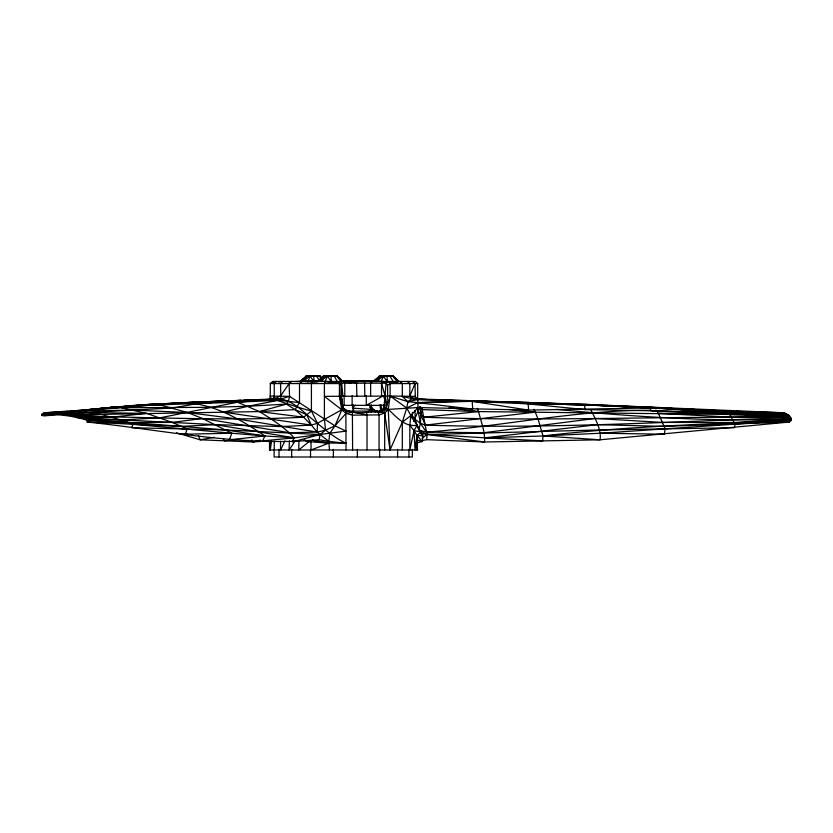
<?xml version="1.0" encoding="UTF-8"?>
<svg xmlns="http://www.w3.org/2000/svg" width="833" height="833" viewBox="0 0 833 833"><rect width="100%" height="100%" fill="white"/><g stroke="black" fill="none" stroke-linecap="round" stroke-linejoin="round"><path stroke-width="1.25" d="M298.901 441.48L298.787 449.976L310.001 440.772M329.462 449.976L328.848 441.438L329.67 433.493L334.949 425.84L342.779 407.66L341.311 396.029L341.52 383.17L339.802 381.462M270.256 399.673L270.319 383.565L272.724 381.462L415.375 381.462L417.677 383.565L417.677 399.798M421.717 440.678L426.735 439.668L484.525 441.99L600.093 439.803L789.424 422.039L791.225 420.342L791.35 419.02L788.653 415.084L783.791 412.783L781.552 415.375L650.344 407.941L528.611 410.096L418.031 407.545L388.293 409.399L384.679 413.085L379.067 414.886L352.609 415.157L346.028 413.355L341.738 409.763L339.395 396.029L339.468 381.462L341.249 383.17L386.085 383.17L388.584 381.462L390.094 383.565L390.094 396.029L388.293 409.399L390.031 449.976L402.318 422.154L406.743 408.045L407.92 401.693L411.919 398.559L426.111 399.434M390.031 449.976L384.679 413.085C371.237 408.951 354.004 417.854 342.832 407.66L341.166 396.029L341.249 383.17M289.405 440.969L289.072 449.976L295.434 440.615M371.226 411.939L371.414 405.327M402.318 449.976L402.318 422.154L410.856 415.584L418.031 407.545L417.812 399.496L418.447 398.997L585.693 404.38L783.791 412.783L759.384 412.075M426.735 439.668L426.996 434.524L421.821 407.399M590.92 409.784C595.241 419.176 601.488 429.12 600.093 439.803L543.012 435.951L484.848 437.846L420.634 433.785M367.03 449.976L367.03 414.886L341.738 409.763L324.412 396.352L381.524 396.102L381.524 383.17L382.816 381.462L386.085 383.17L383.711 410.388L384.679 413.085L384.679 449.976M410.856 415.584L417.094 425.205L414.001 430.671L409.836 449.976L409.836 425.205L410.856 415.584L406.743 408.045L390.094 396.029L381.524 396.102M379.067 449.976L379.067 414.886L378.224 412.189L381.399 410.388L383.857 407.66L386.314 407.66C395.373 415.178 403.693 427.6 417.094 425.205L422.914 435.898L422.248 441.573L416.365 442.969M417.094 449.976L416.948 435.42L420.998 431.89L414.001 430.671L416.948 435.42L415.021 449.976L414.001 430.671L409.836 425.205M270.121 441.074L270.256 449.976L271.527 441.126M60.892 414.438L44.222 415.906L41.681 415.375L41.65 414.459L44.139 412.783L70.566 416.229L83.394 419.02L87.101 420.342L87.163 422.039C164.195 430.036 241.403 447.154 319.112 439.668L320.07 434.524L325.547 430.151L334.949 425.84L346.028 413.355L352.401 412.189L352.609 449.976M419.114 429.005L420.415 423.258L420.894 414.751L420.009 406.785L413.647 421.508M291.685 381.462L289.072 383.565L289.572 396.352L288.489 401.006L286.396 404.12L259.479 411.575L62.85 415.084M420.009 406.785L422.446 409.597L420.894 414.751L425.33 425.111C547.229 429.057 669.128 421.758 790.923 417.593C668.607 415.761 546.261 421.717 423.976 417.229L417.677 411.044L417.677 407.441M416.937 399.142L415.157 396.352L390.094 396.029L386.314 407.66L383.711 410.388L378.224 412.189M289.072 383.565L280.554 396.029L275.036 398.559L269.017 399.496C283.626 395.477 296.85 405.161 306.825 414.751C319.612 424.705 331.159 436.284 346.028 443.239L328.848 441.438L320.07 434.524L292.248 441.99L294.195 437.846L262.676 440.876L264.894 435.951L231.824 433.233L229.45 439.803L264.894 435.951L294.195 437.846L346.028 431.109L334.949 425.84L289.572 396.352L270.319 396.029L270.756 399.632M321.798 377.766L320.007 376.027L306.138 376.027L318.789 376.027L306.138 376.027L300.755 380.973L307.835 381.795L310.115 376.027L313.666 376.027L314.135 381.816L317.748 381.847M325.078 381.795L327.359 376.027L330.909 376.027L331.378 381.816L341.52 381.941L342.634 381.254L337.25 376.027L324.61 376.027L317.998 380.973L331.378 381.816L327.359 376.027L323.381 376.027L317.998 380.973L324.016 376.027L336.032 376.027L323.381 376.027L337.25 376.027L333.762 376.006L336.615 376.027L342.634 381.254L339.802 379.015M381.118 381.795L383.399 376.027L386.949 376.027L387.418 381.816L397.549 381.941L398.674 381.254L393.291 376.027L380.639 376.027L374.038 380.973L387.418 381.816L383.232 376.006L379.421 376.027L374.038 380.973L379.046 376.849M412.762 381.462L415.021 383.565L409.836 396.029L411.919 398.559L417.812 399.496L557.683 403.599M284.907 440.886L280.554 449.976L280.554 441.303M272.641 399.59L274.244 396.425L274.244 383.565L276.306 381.462L270.319 383.565L339.395 383.565L341.166 385.283M319.539 381.066L301.931 381.462L299.495 383.565L299.495 402.641L295.059 409.597L259.479 411.575L237.447 402.214L229.429 400.694L149.576 404.38L90.464 409.399M312.698 381.462L311.417 383.565L311.417 411.044L317.508 423.258L317.165 432.108L320.07 434.524L225.774 429.953L131.718 427.725L133.093 424.299L181.532 426.392L225.774 429.953L264.894 435.951C240.779 419.561 213.248 403.224 183.385 402.756M624.833 406.254L651.864 407.275L781.552 415.375L781.156 415.906L650.75 410.763L585.12 409.586L527.976 403.901L472.186 401.36L417.666 402.62L407.92 401.693L390.094 396.029M372.195 381.462L370.633 383.17L370.633 396.102M282.626 381.462L280.554 383.565L280.846 399.028L278.639 400.246L247.828 406.275L223.504 412.137L311.303 425.111L317.508 423.258L341.738 409.763M305.773 376.849L300.755 380.973L307.367 376.027L320.007 376.027L313.666 376.027M100.918 408.524L149.576 404.38L159.697 404.828L187.623 412.543L202.409 418.468L231.824 433.233L133.093 424.299L121.295 419.978L101.22 414.48L70.566 416.229C148.243 416.916 226.024 421.186 303.66 417.229L311.417 411.044C298.172 407.691 285.48 402.995 272.62 398.997L202.825 401.923M310.115 376.027L302.941 381.535L307.367 376.027L309.949 376.006L314.135 381.816L307.835 381.795M327.359 376.027L320.184 381.535L324.61 376.027L326.869 376.006L324.016 376.027M383.399 376.027L376.224 381.535L380.639 376.027L392.655 376.027L398.674 381.254L393.957 377.526M421.967 438.366L426.996 434.524L599.385 429.953L734.352 427.725L735.07 424.299L729.708 414.48L478.579 411.575L422.446 409.597M367.311 412.231L371.351 409.399L379.161 411.835M381.524 383.17L385.065 396.029L386.314 407.66L387.595 396.029L387.595 385.283L390.094 383.565L399.715 381.462L402.318 383.565L402.318 396.425L407.92 401.693L417.812 399.496L480.88 401.079M352.297 407.337L355.493 405.223M406.743 408.045L417.666 402.62L472.353 400.944L592.409 405.244M310.043 440.397L307.356 441.573L304.035 440.022M529.153 402.422L472.186 401.36L472.717 409.076L417.666 402.62M651.864 407.275L650.344 407.941L612.984 406.223M289.572 396.352L280.846 399.028L272.62 398.997L237.447 402.214L159.697 404.828L112.216 407.275L92.755 409.399M473.196 400.694L472.186 401.36L528.611 410.096L528.164 402.839L585.693 404.38L782.468 414.459L698.804 409.576M278.68 382.024L280.856 381.462M260.396 440.116L252.972 441.99L200.201 439.803L176.565 432.806M72.263 411.054L112.216 407.275L82.956 410.221L87.934 409.659M388.293 409.399L377.255 411.835L372.861 410.388L370.123 407.66L369.81 405.067M288.895 381.983L291.446 381.462M214.196 437.315L200.201 439.803L198.358 435.42M57.06 414.397L41.681 415.375L55.332 413.522M86.32 410.18L88.892 409.867M50.438 413.418L41.65 414.459L50.344 413.553M62.996 411.939L68.014 411.356M70.534 411.054L187.873 402.422L241.143 400.402M85.882 410.284L88.392 409.992M93.4 409.409L98.409 408.816M236.936 439.439L224.431 440.876L223.39 438.908M41.681 415.375L56.904 413.637M423.976 417.229L478.579 411.575C480.901 421.56 485.285 431.598 484.525 441.99L426.996 434.524L419.863 430.703M142.381 404.64L105.926 407.941L150.034 404.567L142.381 404.64L150.065 404.744M339.395 383.565L325.484 381.462L324.412 383.565L324.412 419.332L325.547 430.151L317.165 432.108L311.303 425.111L306.825 414.751L295.059 409.597L286.396 404.12L247.828 406.275L209.677 407.327L121.316 407.743L48.876 413.387L90.693 412.595L146.639 413.366L172.171 422.414L187.175 428.912L185.301 434.191L231.824 433.233M268.434 440.834L252.972 441.99L251.837 439.918M534.047 409.253L538.024 418.957L543.012 435.951L600.489 433.233L791.225 420.342C708.414 424.112 625.385 426.288 543.012 435.951L542.637 440.876L484.848 437.846L597.542 424.653L664.328 426.392L789.424 422.039M342.082 381.389L364.573 381.462L364.823 396.102M214.675 401.902L219.839 401.6L208.167 401.923M180.074 434.191L187.519 433.774M152.616 404.432L165.507 403.734M168.079 403.599L182.26 402.839L149.576 404.38M321.954 378.265L319.372 376.027L316.519 376.006L319.633 380.9M183.552 402.776L200.253 402.037M318.654 381.254L313.479 381.462L318.352 381.316M650.74 410.273C575.301 409.94 501.372 426.6 426.371 432.108L418.853 430.151M318.071 381.181L310.522 381.462L319.081 381.181M184.853 402.745L200.399 402.193M246.204 400.236L261.416 399.746L243.475 400.267M392.062 376.027L379.421 376.027L393.291 376.027L386.949 376.027M240.924 400.35L197.348 403.578L172.858 407.941L55.342 414.261L101.22 414.48L74.293 410.617L44.139 412.783L81.384 411.106L133.218 410.075L187.623 412.543L237.353 418.957L317.165 432.108L289.468 432.702L202.409 418.468L172.171 422.414L128.657 422.518L87.101 420.342L133.093 424.299L87.163 422.039M161.717 404.432L165.6 404.317M299.922 381.462L319.383 381.056M154.011 404.421L165.632 404.203M713.631 412.751L658.351 413.366L655.915 410.075M418.447 398.997L411.919 398.559L402.318 396.425M295.819 381.462L307.002 381.462M344.768 396.102L344.768 383.17L343.706 381.462L356.482 381.462L356.899 396.102M374.912 381.452L367.488 381.327M649.844 407.754L653.676 407.743L643.295 407.285M600.489 433.233L664.37 434.191L665.14 428.912L658.351 413.366L731.593 417.166L789.996 416.229L729.708 414.48L746.274 414.418M781.958 414.282L787.06 414.261L781.906 414.116M341.634 380.952L372.653 381.462L366.364 381.202M390.094 383.565L417.677 383.565M340.593 395.685L342.957 395.685M341.769 405.359L385.023 405.359M347.215 411.127L379.733 411.127M422.914 435.898L416.948 435.42L417.5 449.976L269.517 449.976L269.517 440.876M333.762 376.006L336.615 376.027L341.52 381.941M316.519 376.006L319.372 376.027L321.819 378.984M298.828 381.431L301.931 381.462M729.708 414.48L765.589 414.844M780.969 415.001L788.653 415.084M782.812 413.355L785.373 413.387L782.791 413.293M715.62 410.961L724.7 411.086M551.154 404.317L527.976 403.901L584.433 404.64L650.344 407.941L650.75 410.763L723.325 412.189L724.595 410.617L726.001 411.106L715.662 410.627M566.607 404.599L592.367 405.275M346.028 443.239L326.057 442.969L307.356 441.573L305.263 440.032M563.035 404.286L569.47 404.432M372.653 381.462L361.959 380.952L379.681 381.462M736.268 411.408L754.25 411.929M359.794 381.077L355.941 380.952L358.273 381.077M781.552 415.375L723.669 413.418L723.325 412.189L650.698 407.701L596.293 405.411L610.402 406.098M361.959 380.952L376.401 381.462L355.15 380.952L364.573 381.462M585.12 409.586L584.433 404.64L599.083 405.275M605.518 405.515L620.97 406.098M736.32 411.502L746.649 411.898M759.561 412.397L768.599 412.751M224.671 400.944L228.513 401.089M360.075 380.952L363.854 381.098M674.303 408.576L661.412 408.055L671.752 408.587M680.748 408.836L694.93 409.419M562.869 403.818L577.123 404.401M587.504 404.828L596.584 405.234M605.664 405.629L616.045 406.087M623.834 406.431L635.506 406.941M679.499 408.941L689.839 409.43M698.877 409.846L707.915 410.263M484.723 401.267L497.53 401.912M432.494 399.798L440.157 400.236M352.494 408.128L371.351 409.399L373.757 411.617M349.235 380.952L356.482 381.462M330.909 376.027L334.293 376.027L337.396 381.868M556.319 409.367C634.423 416.833 712.861 422.029 791.35 419.02L734.435 422.518L662.797 422.414L595.168 418.468L483.983 432.702L426.371 432.108L420.415 423.258L415.063 419.332L412.2 415.511M508.578 409.461L535.536 412.137L425.33 425.111L420.415 423.258L417.677 408.545M299.495 402.641L278.639 400.246L237.447 402.214L160.103 417.812L121.295 419.978L83.394 419.02L181.532 426.392L215.601 424.653L281.481 426.569L311.303 425.111L303.66 417.229L259.479 411.575C271.725 419.28 284.365 427.11 294.195 437.846L215.601 424.653L77.677 417.593L111.799 417.166L146.639 413.366L121.316 407.743M449.102 407.764L478.579 411.575L477.319 408.399M312.167 440.199L329.462 442.917L311.105 449.976L310.959 441.251M319.112 439.668L328.848 441.438L326.057 442.969L312.188 440.251M343.706 381.462L350.828 383.17L350.047 381.431L356.899 383.17M379.057 411.887L372.861 410.388L374.621 410.388L375.11 412.189M352.401 412.189L345.851 410.388L346.028 449.976M407.243 381.462L409.836 383.565L409.836 396.029L415.375 399.028L415.021 383.565M295.059 409.597L303.66 417.229M416.948 435.42L422.248 441.573L417.031 440.011L417.5 449.976M397.549 381.941L392.655 376.027L389.854 376.047L393.436 381.868M386.085 383.17L387.595 385.283M415.157 396.352L416.417 399.496M274.244 396.425L275.036 398.559M418.426 428.953L415.063 419.332L415.063 410.398M385.367 401.725L383.534 395.685L366.291 405.359L366.291 395.685M339.395 396.029L342.779 407.66L345.976 410.388L342.832 407.66L341.311 396.029M371.112 405.327L371.705 407.66L374.621 410.388L370.123 407.66L371.705 407.66L371.237 405.327M270.319 396.029L271.079 399.434M366.468 412.189L367.03 414.886M341.52 383.17L342.977 396.102M380.025 404.796L380.723 411.21M380.858 407.368L381.108 409.93M381.139 404.796L381.722 411.21M383.659 404.796L383.836 408.649M270.215 441.094L270.256 449.976M412.377 412.397L412.377 418.77M412.377 449.351L412.377 456.994L274.119 456.994L274.119 449.351M408.941 449.351L408.941 456.994M397.57 449.351L397.57 456.994M379.661 449.351L379.661 456.994M357.357 449.351L357.357 456.994M353.525 405.359L353.525 411.127M353.15 404.828L353.15 411.127M352.13 395.685L352.13 405.359M344.133 395.685L344.133 405.359M333.346 449.351L333.346 456.994M310.532 449.351L310.532 456.994M291.665 449.351L291.665 456.994M279.024 449.351L279.024 456.994M274.244 441.126L274.244 449.976M269.705 441.074L269.705 449.976M79.083 410.586L74.022 411.106L79.135 410.607M318.081 381.316L315.488 381.462L318.05 381.347M382.909 376.006L380.056 376.027L382.857 376.047"/></g></svg>
